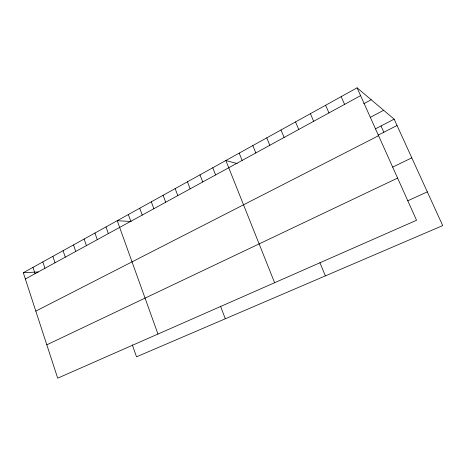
<?xml version="1.0" encoding="UTF-8"?>
<svg xmlns="http://www.w3.org/2000/svg" width="466" height="466" viewBox="0 0 466 466"><rect width="100%" height="100%" fill="white"/><g stroke="black" fill="none" stroke-linecap="round" stroke-linejoin="round"><path stroke-width="0.7" d="M357.078 87.824L416.546 220.261L57.691 378.176L23.3 272.732L357.078 87.824L394.154 119.156L442.7 225.585L136.521 356.828L132.315 344.852M25.345 279.006L360.585 95.629M363.742 103.761L371.181 99.741M370.348 117.304L383.658 110.285M375.217 128.966L394.154 119.156M378.025 135.222L397.038 125.476M35.812 311.102L378.584 135.717M392.687 167.108L411.804 157.846M46.81 344.817L397.603 178.082M407.802 200.776L427.322 191.87M23.3 272.732L38.229 271.975M131.15 221.525L117.234 220.692L157.968 334.052M237.171 163.566L225.853 160.52L274.614 282.722M381.019 125.96L383.85 132.233M341.164 96.643L344.59 104.378M325.612 105.258L328.961 112.929M310.403 113.681L313.682 121.288M295.531 121.917L298.741 129.461M280.986 129.979L284.126 137.453M319.897 262.673L325.373 275.878M266.756 137.86L269.826 145.275M252.828 145.578L255.834 152.93M239.198 153.128L242.145 160.415M212.781 167.76L215.607 174.931M199.978 174.855L202.751 181.967M187.437 181.798L190.151 188.852M220.529 306.214L225.305 318.767M175.152 188.608L177.814 195.604M163.106 195.283L165.715 202.221M151.299 201.825L153.856 208.71M139.718 208.238L142.229 215.071M128.366 214.523L130.829 221.303M105.98 226.925L108.351 233.6M94.948 233.041L97.272 239.658M84.125 239.035L86.402 245.605M73.506 244.918L75.742 251.436M63.085 250.691L65.287 257.156M52.862 256.352L55.023 262.772M42.825 261.915L44.946 268.282M32.975 267.373L35.055 273.693"/></g></svg>
